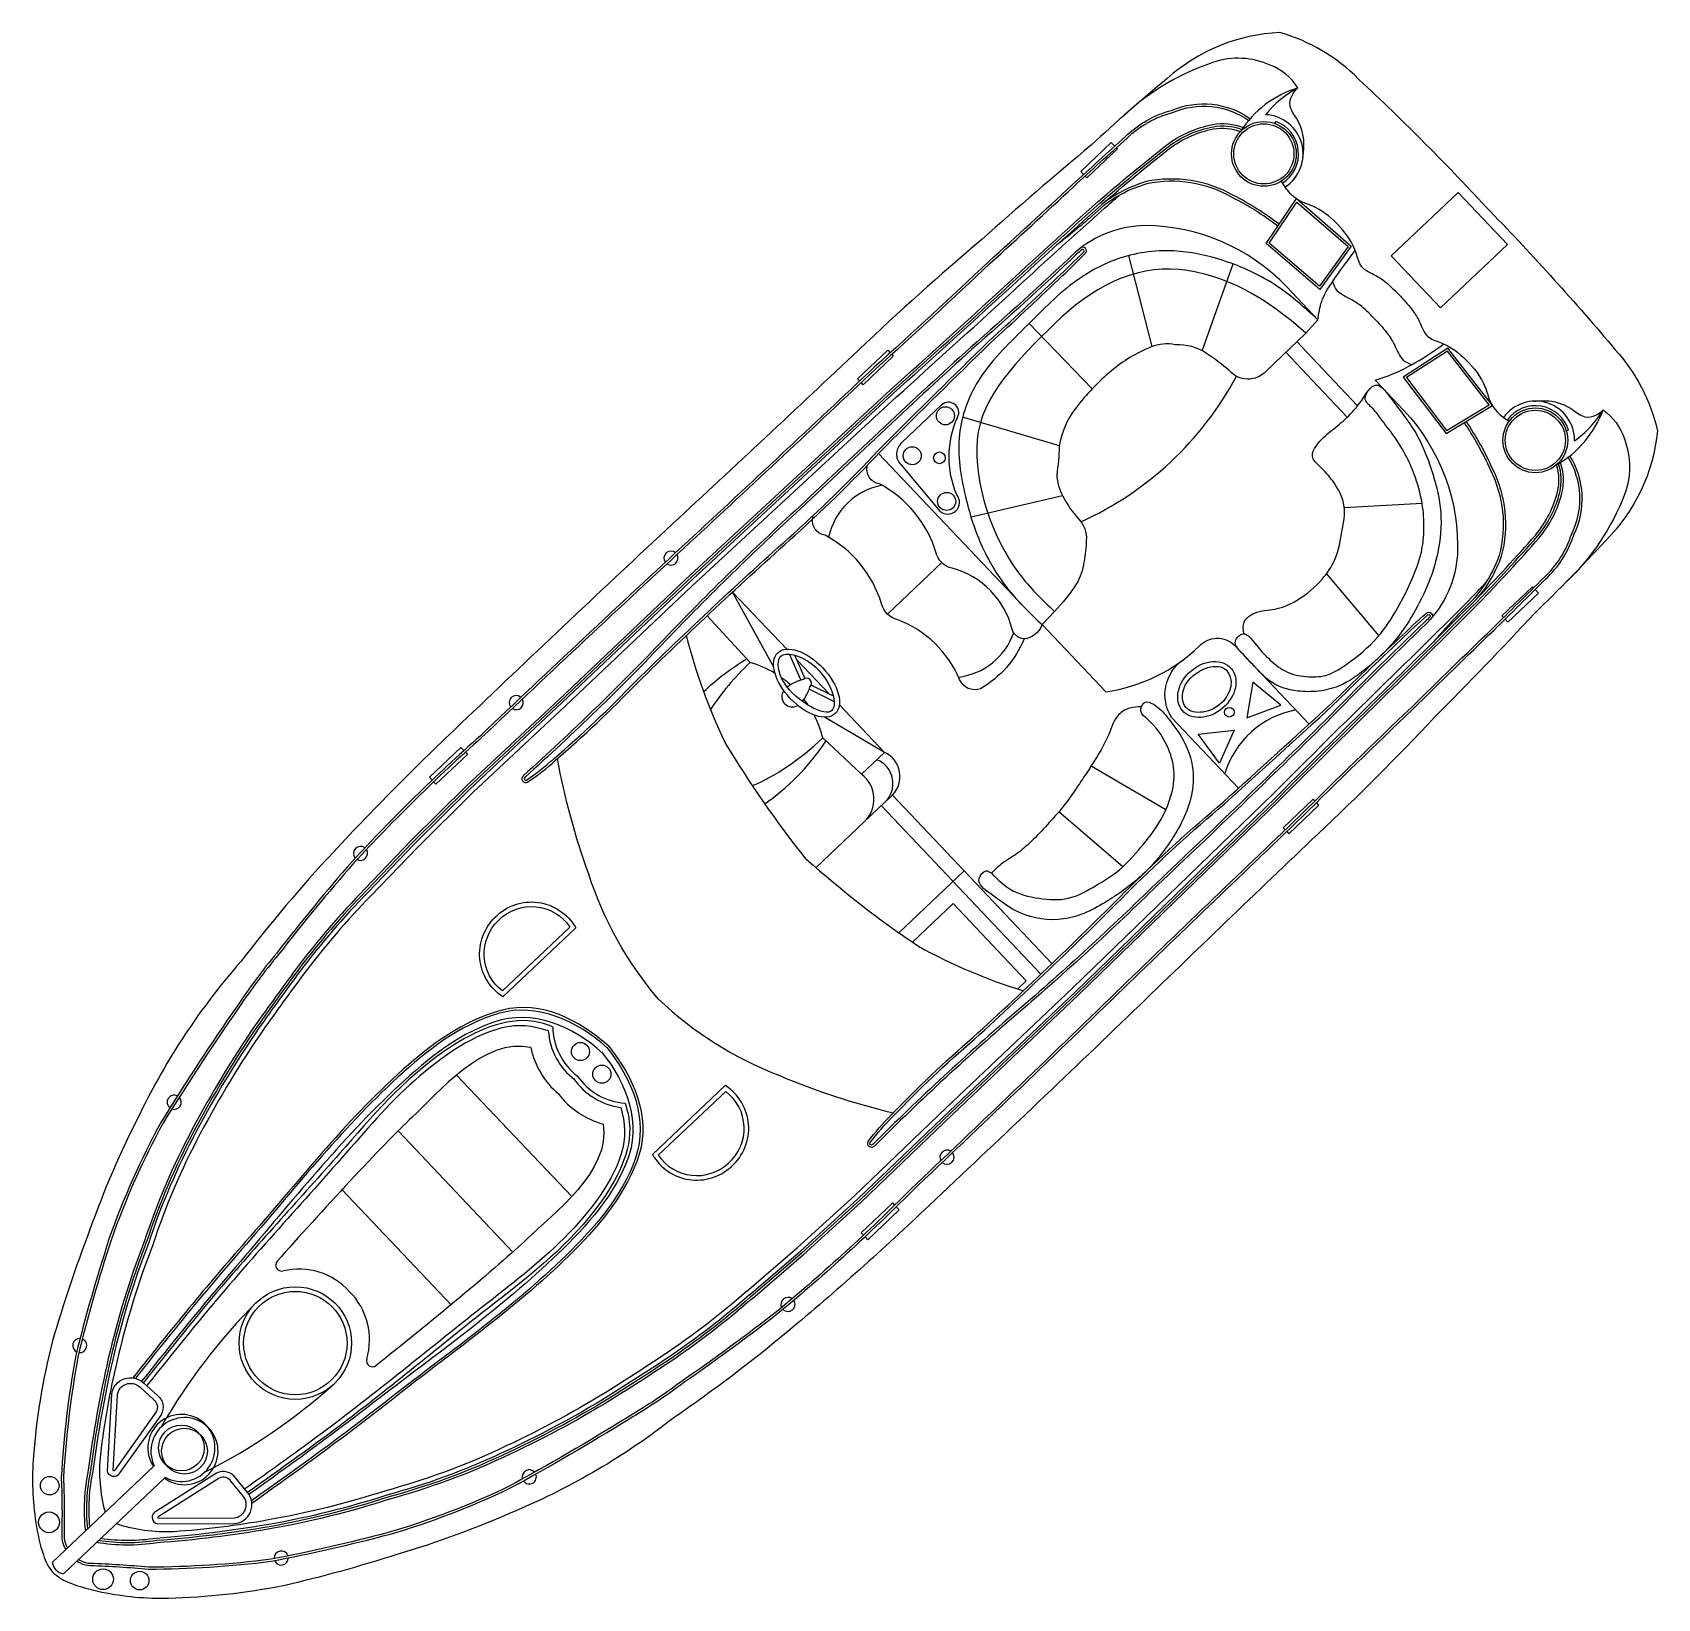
# Model space of a CAD drawing. Header units: metres. Extents: x 267138 to 268884, y 2134208 to 2137159.
# Drawn here: x 268256.45 to 268291.68, y 2136522.88 to 2136556.84 of the extents above; entities that cross this region are included whole.
import ezdxf

# ---------------------------------------------------------------- set-up
doc = ezdxf.new("R2010")
doc.units = ezdxf.units.M

msp = doc.modelspace()

# ---------------------------------------------------------------- linework, layer by layer
at = {"color": 32, "true_color": 0xcd6928}
for p, q in [((268283.386, 2136554.866), (268283.403, 2136554.912)), ((268280.722, 2136550.029), (268280.214, 2136552.002)), ((268281.806, 2136549.936), (268282.474, 2136551.821)), ((268279.419, 2136549.111), (268278.054, 2136550.532)), ((268283.858, 2136550.136), (268284.43, 2136549.533)), ((268283.617, 2136549.905), (268284.187, 2136549.303)), ((268285.176, 2136548.745), (268284.43, 2136549.533)), ((268284.951, 2136548.497), (268284.187, 2136549.303)), ((268278.711, 2136547.879), (268276.612, 2136548.495)), ((268289.699, 2136548.203), (268289.746, 2136548.218)), ((268277.965, 2136544.355), (268274.789, 2136547.707)), ((268278.78, 2136546.789), (268276.794, 2136546.329)), ((268286.574, 2136546.626), (268284.886, 2136546.531)), ((268276.158, 2136545.344), (268274.98, 2136544.228)), ((268285.637, 2136543.763), (268284.503, 2136545.106)), ((268272.799, 2136543.466), (268271.624, 2136544.706)), ((268272.515, 2136543.077), (268271.624, 2136544.706)), ((268273.109, 2136542.787), (268272.859, 2136543.359)), ((268273.199, 2136542.826), (268272.976, 2136543.337)), ((268273.717, 2136542.498), (268273.023, 2136543.23)), ((268273.279, 2136542.607), (268273.824, 2136542.334)), ((268273.323, 2136542.695), (268273.803, 2136542.454)), ((268274.92, 2136541.227), (268273.941, 2136542.261)), ((268274.92, 2136541.227), (268273.62, 2136541.991)), ((268274.421, 2136540.754), (268274.92, 2136541.227)), ((268281.018, 2136539.982), (268279.395, 2136540.93)), ((268280.086, 2136538.747), (268278.7, 2136539.94)), ((268276.643, 2136538.659), (268278.549, 2136536.647)), ((268276.402, 2136538.431), (268278.309, 2136536.418)), ((268266.888, 2136532.911), (268265.64, 2136534.228)), ((268265.614, 2136531.704), (268264.37, 2136533.017)), ((268266.888, 2136532.911), (268268.136, 2136531.595)), ((268264.34, 2136530.497), (268263.148, 2136531.755)), ((268265.614, 2136531.704), (268266.858, 2136530.391)), ((268264.34, 2136530.497), (268265.532, 2136529.239))]:
    msp.add_line(p, q, dxfattribs=at)
for points in [[(268288.05, 2136552.963, 0.01736), (268285.198, 2136555.832, 0.12634), (268283.491, 2136556.841, 0.172899), (268281.049, 2136555.845, 0.013884), (268279.4, 2136554.397, 0.008973), (268277.027, 2136552.35, 0.01509), (268274.36, 2136549.957, -0.002245), (268270.324, 2136546.184, 0.003342), (268265.864, 2136541.975, 0.016984), (268262.969, 2136539.063, 0.024546), (268260.968, 2136536.696, 0.067942), (268258.772, 2136533.384, 0.033948), (268257.684, 2136530.859, 0.022001), (268256.874, 2136528.439, 0.042872), (268256.466, 2136525.968, 0.059514), (268256.52, 2136524.52, 0.046364), (268256.681, 2136523.821, 0.104882), (268256.889, 2136523.437, 0.104882)], [(268283.879, 2136555.639, 0.164393), (268283.279, 2136556.133, 0.188684), (268282.054, 2136556.196, 0.10758), (268280.117, 2136555.05)], [(268277.178, 2136551.872, 0.002942), (268278.985, 2136553.535, -0.002013), (268280.144, 2136554.587, -0.130442), (268281.143, 2136555.151, -0.261246), (268282.848, 2136554.971, -0.209197)], [(268277.211, 2136551.835, 0.002941), (268279.019, 2136553.499, -0.002014), (268280.177, 2136554.551, -0.130992), (268281.159, 2136555.104, -0.261832), (268282.82, 2136554.93, -0.261832)], [(268263.646, 2136538.261), (268264.656, 2136539.313), (268265.857, 2136540.499), (268267.864, 2136542.378), (268270.605, 2136544.974), (268275.048, 2136549.088, 0.002601), (268277.484, 2136551.297, -0.004411), (268279.553, 2136553.177, -0.013009), (268281.037, 2136554.403, -0.113396), (268282.033, 2136554.845, -0.146005), (268282.694, 2136554.778, -1.595219)], [(268263.681, 2136538.226), (268264.691, 2136539.279), (268265.891, 2136540.464), (268267.898, 2136542.342), (268270.639, 2136544.938), (268275.081, 2136549.052, 0.002601), (268277.517, 2136551.261, -0.004411), (268279.586, 2136553.14, -0.013003), (268281.067, 2136554.364, -0.113337), (268282.042, 2136554.796, -0.144821), (268282.665, 2136554.736, -0.138987)], [(268263.717, 2136538.192), (268264.726, 2136539.244), (268265.925, 2136540.428), (268267.932, 2136542.306), (268270.672, 2136544.902), (268275.114, 2136549.015, 0.002601), (268277.551, 2136551.224, -0.00441), (268279.619, 2136553.102, -0.012997), (268281.097, 2136554.325, -0.113276), (268282.052, 2136554.748, -0.142458), (268282.637, 2136554.693, -0.142458)], [(268283.472, 2136552.684, 0.043195), (268282.483, 2136553.307, 0.183415), (268280.593, 2136553.606, 0.094511), (268279.632, 2136553.114)], [(268263.788, 2136538.124), (268264.797, 2136539.175), (268265.994, 2136540.357), (268268, 2136542.234), (268270.74, 2136544.83), (268275.181, 2136548.942, 0.002601), (268277.617, 2136551.152, -0.00441), (268279.684, 2136553.028, -0.002867), (268280.004, 2136553.304, -0.002867)], [(268283.444, 2136552.643, 0.043334), (268282.459, 2136553.263, 0.18333), (268280.605, 2136553.559, 0.123985), (268279.413, 2136552.856, -0.015377), (268278.656, 2136552.236)], [(268288.05, 2136552.963, -0.01736), (268290.761, 2136549.961, -0.12634), (268291.677, 2136548.202, -0.172899), (268290.551, 2136545.817, -0.013884), (268289.016, 2136544.248, -0.008973), (268286.844, 2136541.989, -0.01509), (268284.311, 2136539.454, 0.002245), (268280.326, 2136535.627, -0.003342), (268275.883, 2136531.401, -0.016984), (268272.82, 2136528.667, -0.024546), (268270.348, 2136526.797, -0.067942), (268266.922, 2136524.781, -0.033948), (268264.343, 2136523.832, -0.022001), (268261.883, 2136523.153, -0.042872), (268259.393, 2136522.879, -0.059514), (268257.95, 2136523.01, -0.046364), (268257.261, 2136523.209, -0.104882), (268256.889, 2136523.437, -0.104882)], [(268284.314, 2136550.611), (268283.639, 2136551.324, 0.202722), (268280.573, 2136552.653, 0.178768), (268279.056, 2136552.074, -0.010028), (268276.781, 2136550.009, 0.005356), (268273.072, 2136546.552, 0.016605), (268270.139, 2136543.685, -0.018921), (268267.086, 2136540.722, 0.925873), (268267.181, 2136540.585, 0.041202), (268267.78, 2136541.053, 0.024461), (268269.553, 2136542.728, -0.012888), (268272.984, 2136545.94, 0.019359), (268274.944, 2136547.87, -0.002375), (268277.21, 2136550.105, 0.006386), (268278.691, 2136551.486, 0.013656), (268279.273, 2136552.052, 0.862706), (268279.18, 2136552.175, -0.648089)], [(268279.206, 2136552.133, 0.016488), (268279.089, 2136552.037, -0.010023), (268276.814, 2136549.972, 0.005356), (268273.106, 2136546.516, 0.016607), (268270.175, 2136543.651, -0.018921), (268267.119, 2136540.685, -0.01143), (268267.117, 2136540.684, 0.913283), (268267.155, 2136540.627, 0.041174), (268267.747, 2136541.09, 0.024478), (268269.518, 2136542.763, -0.012889), (268272.951, 2136545.977, 0.019362), (268274.908, 2136547.905, -0.002377), (268277.176, 2136550.141, 0.006391), (268278.657, 2136551.522, 0.013664), (268279.238, 2136552.086, -0.000701), (268279.238, 2136552.086, 0.819976), (268279.206, 2136552.133, 0.819976)], [(268277.178, 2136551.872, -0.006425), (268274.694, 2136549.58, -0.002217), (268270.666, 2136545.815, 0.003368), (268266.156, 2136541.59, 0.024633), (268263.377, 2136538.863, 0.015037), (268261.741, 2136536.874, 0.025439), (268260.881, 2136535.724, 0.013843), (268259.242, 2136533.225, 0.040266), (268258.102, 2136530.667, 0.016729), (268257.383, 2136528.15, 0.029739), (268257.068, 2136525.5, -0.01525), (268257.081, 2136524.246, 0.132389), (268257.126, 2136524.021, 0.028442), (268257.166, 2136523.939, 0.028442)], [(268277.212, 2136551.836, -0.006424), (268274.727, 2136549.544, -0.002217), (268270.7, 2136545.778, 0.003368), (268266.189, 2136541.554, 0.024633), (268263.414, 2136538.83, 0.015038), (268261.779, 2136536.843, 0.025461), (268260.922, 2136535.696, 0.013839), (268259.284, 2136533.2, 0.040238), (268258.149, 2136530.651, 0.016715), (268257.432, 2136528.139, 0.029693), (268257.117, 2136525.5, -0.015234), (268257.131, 2136524.243, 0.134036), (268257.171, 2136524.042, 0.024879), (268257.203, 2136523.974, 0.024879)], [(268284.314, 2136550.611), (268284.049, 2136550.318), (268283.189, 2136549.494, -0.448043), (268282.393, 2136549.509, 0.025561), (268281.902, 2136549.879, 0.15676), (268281.223, 2136550.07, 0.144288), (268280.698, 2136550.02, 0.079427), (268279.84, 2136549.506, 0.054179), (268279.064, 2136548.696, 0.127294), (268278.708, 2136547.861, -0.025195), (268278.652, 2136547.248, 0.112656), (268278.783, 2136546.785, 0.061652), (268279.125, 2136546.291, -0.222278), (268279.292, 2136545.826, -0.049109), (268279.24, 2136545.355, -0.09997), (268279.075, 2136544.874, -0.045992), (268278.605, 2136544.286), (268278.334, 2136543.998)], [(268285.559, 2136549.297), (268286.176, 2136548.646, -0.202722), (268287.338, 2136545.513, -0.178768), (268286.678, 2136544.03, 0.010028), (268284.493, 2136541.869, -0.005356), (268280.842, 2136538.352, -0.016605), (268277.821, 2136535.577, 0.018921), (268274.698, 2136532.688, -0.925873), (268274.566, 2136532.791, -0.041202), (268275.066, 2136533.363, -0.024461), (268276.834, 2136535.044, 0.012888), (268280.226, 2136538.297, -0.019359), (268282.259, 2136540.15, 0.002375), (268284.613, 2136542.292, -0.006386), (268286.072, 2136543.697, -0.013656), (268286.668, 2136544.248, -0.862706), (268286.786, 2136544.148, 0.648089)], [(268287.482, 2136548.381, -0.043334), (268288.049, 2136547.364, -0.18333), (268288.244, 2136545.497, -0.123985), (268287.478, 2136544.344, 0.015377), (268286.818, 2136543.621)], [(268287.525, 2136548.407, -0.043195), (268288.094, 2136547.385, -0.183415), (268288.291, 2136545.482, -0.094511), (268287.748, 2136544.549)], [(268290.498, 2136548.654, -0.164393), (268290.958, 2136548.028, -0.188684), (268290.955, 2136546.802, -0.10758), (268289.707, 2136544.929)], [(268286.375, 2136542.165, -0.002942), (268288.133, 2136543.881, 0.002013), (268289.246, 2136544.981, 0.130442), (268289.863, 2136545.948, 0.261246), (268289.775, 2136547.66, 0.209197)], [(268271.99, 2136529.461), (268273.095, 2136530.412), (268274.342, 2136531.546), (268276.325, 2136533.448), (268279.065, 2136536.045), (268283.411, 2136540.259, -0.002601), (268285.749, 2136542.572, 0.00441), (268287.735, 2136544.536, 0.012997), (268289.036, 2136545.946, 0.113276), (268289.509, 2136546.877, 0.142458), (268289.487, 2136547.465, 0.142458)], [(268272.022, 2136529.423), (268273.128, 2136530.375), (268274.376, 2136531.509), (268276.359, 2136533.412), (268279.099, 2136536.009), (268283.446, 2136540.223, -0.002601), (268285.783, 2136542.537, 0.004411), (268287.771, 2136544.502, 0.013003), (268289.073, 2136545.914, 0.113337), (268289.557, 2136546.865, 0.144821), (268289.53, 2136547.49, 0.138987)], [(268272.055, 2136529.386), (268273.16, 2136530.338), (268274.409, 2136531.473), (268276.393, 2136533.377), (268279.133, 2136535.973), (268283.481, 2136540.188, -0.002601), (268285.817, 2136542.502, 0.004411), (268287.806, 2136544.467, 0.013009), (268289.111, 2136545.882, 0.113396), (268289.605, 2136546.853, 0.146005), (268289.574, 2136547.517, 1.595219)], [(268278.334, 2136543.998, -0.291269), (268277.936, 2136543.689, -0.299867), (268277.686, 2136543.893, 0.273478), (268276.383, 2136545.221, -0.28657), (268276.032, 2136545.568, 0.198759), (268274.808, 2136547.052, -0.45148), (268274.547, 2136547.455, -1.463971)], [(268286.34, 2136542.2, -0.002941), (268288.099, 2136543.916, 0.002014), (268289.212, 2136545.016, 0.130992), (268289.817, 2136545.967, 0.261832), (268289.733, 2136547.634, 0.261832)], [(268277.946, 2136543.69, -0.164009), (268277.002, 2136542.609, -0.407559), (268276.544, 2136542.811, 0.20466), (268275.204, 2136544.105, -0.28657), (268274.854, 2136544.452, 0.198759), (268273.629, 2136545.936, -0.45148), (268273.369, 2136546.339, -1.463971)], [(268271.926, 2136529.535), (268273.029, 2136530.486), (268274.275, 2136531.618), (268276.257, 2136533.52), (268278.997, 2136536.116), (268283.342, 2136540.329, -0.002601), (268285.68, 2136542.643, 0.00441), (268287.665, 2136544.605, 0.002867), (268287.957, 2136544.91, 0.002867)], [(268286.745, 2136544.177, -0.016488), (268286.643, 2136544.065, 0.010023), (268284.458, 2136541.904, -0.005356), (268280.807, 2136538.387, -0.016607), (268277.789, 2136535.615, 0.018921), (268274.663, 2136532.723, 0.01143), (268274.661, 2136532.722, -0.913283), (268274.607, 2136532.763, -0.041174), (268275.101, 2136533.329, -0.024478), (268276.866, 2136535.007, 0.012889), (268280.261, 2136538.262, -0.019362), (268282.291, 2136540.113, 0.002377), (268284.647, 2136542.256, -0.006391), (268286.106, 2136543.661, -0.013664), (268286.7, 2136544.211, 0.000701), (268286.7, 2136544.211, -0.819976), (268286.745, 2136544.177, -0.819976)], [(268278.334, 2136543.998), (268279.714, 2136542.543, 0.158322), (268281.748, 2136543.536, -0.417676), (268282.497, 2136543.56), (268284.123, 2136541.843)], [(268273.222, 2136538.913, -0.033687), (268271.465, 2136541.443, -0.051879), (268270.624, 2136543.767, -1.92312)], [(268282.594, 2136540.452), (268281.147, 2136541.979, -0.406088), (268281.397, 2136543.237)], [(268286.375, 2136542.165, 0.006425), (268283.953, 2136539.808, 0.002217), (268279.976, 2136535.989, -0.003368), (268275.515, 2136531.713, -0.024633), (268272.642, 2136529.085, -0.015037), (268270.568, 2136527.558, -0.025439), (268269.373, 2136526.762, -0.013843), (268266.789, 2136525.259, -0.040266), (268264.174, 2136524.259, -0.016729), (268261.621, 2136523.677, -0.029739), (268258.959, 2136523.505, 0.01525), (268257.706, 2136523.586, -0.132389), (268257.485, 2136523.642, -0.028442), (268257.404, 2136523.687, -0.028442)], [(268286.341, 2136542.201, 0.006424), (268283.918, 2136539.844, 0.002217), (268279.941, 2136536.025, -0.003368), (268275.48, 2136531.748, -0.024633), (268272.611, 2136529.124, -0.015038), (268270.539, 2136527.599, -0.025461), (268269.347, 2136526.804, -0.013839), (268266.766, 2136525.303, -0.040238), (268264.16, 2136524.307, -0.016715), (268261.613, 2136523.726, -0.029693), (268258.961, 2136523.554, 0.015234), (268257.707, 2136523.635, -0.134036), (268257.508, 2136523.686, -0.024879), (268257.441, 2136523.722, -0.024879)], [(268273.441, 2136538.737), (268274.478, 2136539.719, 0.462925), (268274.421, 2136540.754), (268273.578, 2136541.542)], [(268270.015, 2136535.874, -0.096403), (268268.505, 2136538.583, -0.040538), (268267.826, 2136541.093, -1.92312)], [(268274.478, 2136539.719), (268274.927, 2136540.145, 0.545737), (268274.753, 2136541.068, 0.282905)], [(268274.927, 2136540.145), (268275.089, 2136540.298, 0.516839), (268274.92, 2136541.227, 0.282905)], [(268273.222, 2136538.913, 0.033687), (268275.653, 2136537.022, 0.051879), (268277.929, 2136536.058, 1.92312)], [(268263.646, 2136538.261, 0.031596), (268262.163, 2136536.535, 0.004928), (268261.275, 2136535.308, 0.02844), (268259.91, 2136533.052, 0.042875), (268258.866, 2136530.612, 0.035347), (268258.089, 2136528.079, 0.024093), (268257.655, 2136525.657, 0.079837), (268257.591, 2136524.341)], [(268263.681, 2136538.226, 0.031592), (268262.202, 2136536.506, 0.004926), (268261.316, 2136535.28, 0.028436), (268259.953, 2136533.028, 0.042895), (268258.912, 2136530.595, 0.035363), (268258.137, 2136528.068, 0.024111), (268257.704, 2136525.649, 0.077658), (268257.636, 2136524.384, 0.077658)], [(268263.716, 2136538.192, 0.031588), (268262.242, 2136536.476, 0.004924), (268261.356, 2136535.252, 0.028433), (268259.997, 2136533.005, 0.042917), (268258.959, 2136530.579, 0.035379), (268258.185, 2136528.057, 0.02413), (268257.753, 2136525.64, 0.075408), (268257.682, 2136524.427, 0.075408)], [(268263.787, 2136538.123, 0.031581), (268262.321, 2136536.417, 0.00492), (268261.437, 2136535.195, 0.028426), (268260.084, 2136532.959, 0.042959), (268259.052, 2136530.545, 0.035411), (268258.281, 2136528.035, 0.028829), (268257.917, 2136526.007, 0.092336), (268258.018, 2136524.746, 0.080328)], [(268268.223, 2136537.422), (268266.645, 2136535.927, -0.483063), (268266.477, 2136537.652, -0.50024), (268268.223, 2136537.422, -0.418424)], [(268270.015, 2136535.874, 0.096403), (268272.638, 2136534.22, 0.040538), (268275.108, 2136533.408, 1.92312)], [(268271.464, 2136534.001), (268269.886, 2136532.507, 0.483063), (268271.599, 2136532.246, 0.50024), (268271.464, 2136534.001, 0.418424)], [(268272.055, 2136529.386, -0.031596), (268270.252, 2136527.998, -0.004928), (268268.979, 2136527.178, -0.02844), (268266.652, 2136525.936, -0.042875), (268264.16, 2136525.025, -0.035347), (268261.589, 2136524.385, -0.024093), (268259.147, 2136524.083, -0.079837), (268257.829, 2136524.09)], [(268272.022, 2136529.423, -0.031592), (268270.225, 2136528.039, -0.004926), (268268.953, 2136527.22, -0.028436), (268266.631, 2136525.981, -0.042895), (268264.146, 2136525.072, -0.035363), (268261.58, 2136524.434, -0.024111), (268259.141, 2136524.132, -0.077658), (268257.874, 2136524.133, -0.077658)], [(268271.99, 2136529.46, -0.031588), (268270.197, 2136528.08, -0.004924), (268268.927, 2136527.262, -0.028433), (268266.61, 2136526.025, -0.042917), (268264.131, 2136525.119, -0.035379), (268261.572, 2136524.483, -0.02413), (268259.135, 2136524.181, -0.075408), (268257.92, 2136524.176, -0.075408)], [(268271.925, 2136529.534, -0.031581), (268270.143, 2136528.163, -0.00492), (268268.875, 2136527.346, -0.028426), (268266.569, 2136526.115, -0.042959), (268264.103, 2136525.214, -0.035411), (268261.555, 2136524.58, -0.028829), (268259.51, 2136524.325, -0.092336), (268258.256, 2136524.495, -0.080328)], [(268258.853, 2136527.554), (268259.147, 2136527.286, -0.382221), (268259.232, 2136526.861), (268258.341, 2136525.609, -0.786544), (268258.068, 2136525.647), (268258.164, 2136527.305, -0.616464), (268258.853, 2136527.554, -3.844907)], [(268261.106, 2136525.177), (268260.854, 2136525.484, 0.382221), (268260.434, 2136525.593), (268259.136, 2136524.771, 0.786544), (268259.159, 2136524.496), (268260.82, 2136524.502, 0.616464), (268261.106, 2136525.177, 3.844907)]]:
    msp.add_lwpolyline(points, format="xyb", dxfattribs=at)
for points in [[(268279.235, 2136553.763), (268279.173, 2136553.827), (268279.834, 2136554.453), (268279.909, 2136554.375)], [(268279.943, 2136554.339), (268279.966, 2136554.315), (268279.305, 2136553.688), (268279.269, 2136553.727)], [(268274.379, 2136549.283), (268274.335, 2136549.329), (268274.988, 2136549.948), (268275.041, 2136549.893)], [(268275.075, 2136549.857), (268275.109, 2136549.82), (268274.456, 2136549.201), (268274.413, 2136549.247)], [(268288.988, 2136544.793), (268288.964, 2136544.818), (268288.304, 2136544.191), (268288.34, 2136544.153)], [(268288.374, 2136544.117), (268288.435, 2136544.053), (268289.096, 2136544.679), (268289.022, 2136544.757)], [(268272.006, 2136543.178), (268271.071, 2136544.19)], [(268265.109, 2136540.626), (268265.051, 2136540.688), (268265.734, 2136541.335), (268265.798, 2136541.268)], [(268265.832, 2136541.232), (268265.876, 2136541.185), (268265.193, 2136540.538), (268265.143, 2136540.59)], [(268275.089, 2136540.298), (268276.643, 2136538.659), (268275.227, 2136537.317)], [(268274.849, 2136540.07), (268276.402, 2136538.431)], [(268284.25, 2136540.174), (268284.215, 2136540.21), (268283.562, 2136539.591), (268283.605, 2136539.545)], [(268283.639, 2136539.509), (268283.683, 2136539.463), (268284.336, 2136540.082), (268284.284, 2136540.138)], [(268277.806, 2136536.096), (268277.992, 2136536.273), (268276.405, 2136537.948), (268275.522, 2136537.111)], [(268275.14, 2136531.409), (268275.095, 2136531.456), (268274.412, 2136530.808), (268274.461, 2136530.756)], [(268274.495, 2136530.72), (268274.554, 2136530.658), (268275.237, 2136531.306), (268275.174, 2136531.373)], [(268256.876, 2136523.663), (268259.084, 2136525.756)], [(268259.067, 2136525.739), (268256.876, 2136523.663)], [(268257.114, 2136523.412), (268259.322, 2136525.504)], [(268259.305, 2136525.488), (268257.114, 2136523.412)]]:
    msp.add_lwpolyline(points, dxfattribs=at)
for points in [[(268288.422, 2136552.244), (268286.973, 2136550.872), (268285.904, 2136552), (268287.352, 2136553.373)], [(268285.038, 2136552.207), (268284.358, 2136551.269), (268283.19, 2136552.266), (268283.848, 2136553.238)], [(268284.971, 2136552.199), (268284.349, 2136551.341), (268283.255, 2136552.275), (268283.857, 2136553.164)], [(268287.133, 2136549.996), (268286.16, 2136549.367), (268287.093, 2136548.147), (268288.099, 2136548.752)], [(268287.122, 2136549.929), (268286.232, 2136549.355), (268287.105, 2136548.212), (268288.025, 2136548.765)], [(268282.774, 2136541.974), (268283.508, 2136542.251), (268282.901, 2136542.748)], [(268282.497, 2136541.711), (268282.18, 2136540.993), (268281.717, 2136541.626)]]:
    msp.add_lwpolyline(points, close=True, dxfattribs=at)
for points in [[(268276.119, 2136546.458, 0.917705), (268276.486, 2136546.814, -0.209704), (268276.502, 2136548.494, 0.850912), (268276.156, 2136548.763), (268275.296, 2136547.948, 0.435659), (268275.27, 2136547.468)], [(268268.097, 2136537.439), (268266.636, 2136536.054, -0.460147), (268266.546, 2136537.582, -0.47706)], [(268271.474, 2136533.875), (268270.013, 2136532.49, 0.460147), (268271.533, 2136532.319, 0.47706)], [(268258.769, 2136527.464), (268259.068, 2136527.19, -0.383069), (268259.128, 2136526.928), (268258.228, 2136525.662, -0.853636), (268258.193, 2136525.654), (268258.287, 2136527.294, -0.613527)], [(268261.011, 2136525.097), (268260.754, 2136525.411, 0.383069), (268260.495, 2136525.485), (268259.183, 2136524.654, 0.853636), (268259.173, 2136524.62), (268260.815, 2136524.626, 0.613527)]]:
    msp.add_lwpolyline(points, format="xyb", close=True, dxfattribs=at)
for centre, radius in [((268283.143, 2136554.208), 0.702), ((268283.143, 2136554.208), 0.652), ((268276.239, 2136548.527), 0.196), ((268289.029, 2136547.996), 0.702), ((268289.029, 2136547.996), 0.652), ((268275.518, 2136547.661), 0.196), ((268276.108, 2136547.616), 0.127), ((268276.265, 2136546.671), 0.196), ((268282.392, 2136542.099), 0.105), ((268268.325, 2136534.739), 0.197), ((268268.79, 2136534.248), 0.197), ((268262.144, 2136528.416), 1.22), ((268262.144, 2136528.416), 1.22), ((268262.144, 2136528.416), 1.121), ((268262.144, 2136528.416), 1.121), ((268259.674, 2136526.142), 0.496), ((268259.74, 2136526.072), 0.496), ((268256.818, 2136525.324), 0.202), ((268256.804, 2136524.529), 0.225), ((268257.975, 2136523.294), 0.225), ((268258.769, 2136523.265), 0.202)]:
    msp.add_circle(centre, radius, dxfattribs=at)
for centre, radius, start, end in [((268284.545, 2136553.476), 2.264, 107.125, 147.4606), ((268284.945, 2136553.642), 2.264, 118.0983, 141.3309), ((268283.143, 2136554.208), 0.85, 302.7821, 87.6837), ((268283.143, 2136554.208), 0.751, 302.7821, 69.7319), ((268276.214, 2136552.777), 7.186, 294.3558, 331.8284), ((268289.029, 2136547.996), 0.85, 359.2288, 144.1304), ((268289.029, 2136547.996), 0.751, 17.1806, 144.1304), ((268288.374, 2136549.436), 2.264, 299.4519, 339.7875), ((268288.561, 2136549.826), 2.264, 305.5816, 328.8142), ((268275.12, 2136545.598), 1.444, 100.0807, 168.2282), ((268270.289, 2136545.442), 0.153, 49.5516, 216.0541), ((268270.289, 2136545.442), 0.153, 234.6783, 30.9274), ((268276.355, 2136544.295), 1.444, 276.6563, 340.8604), ((268271.363, 2136540.987), 2.283, 58.8905, 73.6463), ((268271.363, 2136540.987), 2.283, 48.3587, 54.6981), ((268273.318, 2136542.025), 0.799, 101.8609, 129.501), ((268273.227, 2136542.729), 0.107, 313.4563, 133.4563), ((268266.932, 2136542.307), 0.153, 48.327, 218.4262), ((268266.932, 2136542.307), 0.153, 237.0863, 29.6669), ((268272.917, 2136542.435), 0.223, 144.2586, 302.6041), ((268273.318, 2136542.025), 0.799, 137.0715, 137.3408), ((268272.529, 2136542.857), 0.799, 319.0588, 345.0516), ((268271.363, 2136540.987), 2.283, 33.4054, 37.6453), ((268272.529, 2136542.857), 0.799, 309.5717, 309.841), ((268271.363, 2136540.987), 2.283, 14.0812, 27.4322), ((268284.214, 2136540.175), 2.01, 100.9248, 162.8123), ((268263.557, 2136539.037), 0.153, 51.7301, 222.1367), ((268263.557, 2136539.037), 0.153, 240.7956, 33.0712), ((268269.104, 2136535.3), 1.48, 184.418, 232.1678), ((268269.104, 2136535.3), 1.381, 180.9607, 232.1678), ((268269.065, 2136535.23), 1.863, 192.5804, 229.1827), ((268269.392, 2136534.996), 1.48, 214.7447, 262.4945), ((268269.392, 2136534.996), 1.381, 214.7447, 265.9518), ((268259.518, 2136533.638), 0.153, 63.7447, 231.8404), ((268259.518, 2136533.638), 0.153, 250.4755, 45.1097), ((268269.32, 2136534.96), 1.863, 217.7298, 254.3321), ((268276.272, 2136532.449), 0.153, 57.2456, 209.8262), ((268276.272, 2136532.449), 0.153, 228.4864, 38.5855), ((268261.849, 2136530.107), 0.13, 137.7939, 284.2616), ((268262.224, 2136528.553), 1.468, 41.7159, 103.517), ((268262.285, 2136528.489), 1.468, 343.3955, 45.1966), ((268272.825, 2136529.255), 0.153, 53.8413, 206.1169), ((268272.825, 2136529.255), 0.153, 224.7758, 35.1824), ((268270.48, 2136520.145), 12.964, 135.0581, 150.1289), ((268257.471, 2136528.363), 0.153, 88.0838, 243.2258), ((268257.471, 2136528.363), 0.153, 261.8636, 69.446), ((268263.816, 2136528.031), 0.13, 162.6509, 309.1186), ((268254.333, 2136537.186), 12.964, 296.7836, 311.8544), ((268259.674, 2136526.142), 0.728, 241.1227, 213.5723), ((268259.74, 2136526.072), 0.728, 233.3402, 205.7898), ((268267.217, 2136525.513), 0.153, 41.8028, 196.437), ((268267.217, 2136525.513), 0.153, 215.0721, 23.1678), ((268261.838, 2136523.754), 0.153, 17.4665, 185.0489), ((268261.838, 2136523.754), 0.153, 203.6867, 358.8287), ((268257.167, 2136523.701), 0.294, 187.3636, 259.5489), ((268257.167, 2136523.701), 0.294, 187.3636, 259.5489)]:
    msp.add_arc(centre, radius, start, end, dxfattribs=at)
for centre, major_axis, ratio in [((268273.227, 2136542.729), (-0.624, 0.659), 0.533092), ((268281.906, 2136542.591), (-0.528, -0.457), 0.758117)]:
    msp.add_ellipse(centre, major_axis=major_axis, ratio=ratio, dxfattribs=at)
for start_param, end_param in [(4.712389, 5.232342), (0.830012, 1.576846)]:
    msp.add_ellipse((268272.786, 2136542.354), major_axis=(-1.936, -1.834), ratio=0.425319, start_param=start_param, end_param=end_param, dxfattribs=at)
for points in [[(268283.99, 2136554.136), (268284.011, 2136554.453), (268283.849, 2136554.98), (268283.712, 2136555.251), (268283.76, 2136555.488), (268283.879, 2136555.639)], [(268286.104, 2136551.119), (268285.803, 2136551.405), (268285.572, 2136551.562), (268285.265, 2136551.762), (268285.144, 2136552.056), (268284.797, 2136552.62), (268284.246, 2136553.052), (268283.897, 2136553.206), (268283.716, 2136553.348), (268283.524, 2136553.619)], [(268284.314, 2136550.611), (268283.443, 2136551.328), (268282.257, 2136551.896), (268281.189, 2136552.103), (268279.944, 2136551.919), (268279.01, 2136551.407), (268277.948, 2136550.425), (268276.945, 2136549.276), (268276.543, 2136548.123), (268276.672, 2136546.778), (268277.038, 2136545.682), (268277.7, 2136544.642), (268278.334, 2136543.998)], [(268284.314, 2136550.611), (268284.396, 2136551.008), (268284.623, 2136551.421), (268285.122, 2136552.113)], [(268286.104, 2136551.119), (268286.374, 2136550.803), (268286.517, 2136550.564), (268286.701, 2136550.247), (268286.988, 2136550.11), (268287.532, 2136549.733), (268287.935, 2136549.16), (268288.069, 2136548.802), (268288.201, 2136548.614), (268288.461, 2136548.408)], [(268285.559, 2136549.297), (268285.901, 2136549.42), (268286.326, 2136549.623), (268287.044, 2136550.085)], [(268282.707, 2136543.8), (268282.714, 2136544.055), (268282.993, 2136544.266), (268283.431, 2136544.345), (268283.873, 2136544.534), (268284.404, 2136544.983), (268284.679, 2136545.404), (268284.843, 2136546.054), (268284.884, 2136546.554), (268284.635, 2136547.115), (268284.362, 2136547.423), (268284.195, 2136547.654), (268284.274, 2136547.871), (268284.611, 2136548.207), (268285.256, 2136548.854), (268285.565, 2136549.193), (268285.94, 2136548.849), (268286.49, 2136548.058), (268286.771, 2136547.368), (268286.967, 2136546.544), (268286.931, 2136545.661), (268286.713, 2136544.904), (268286.385, 2136544.24), (268285.968, 2136543.632), (268285.417, 2136543.092), (268284.759, 2136542.663), (268284.328, 2136542.557), (268283.879, 2136542.558), (268283.266, 2136542.778), (268282.983, 2136543.046), (268282.653, 2136543.396), (268282.525, 2136543.643), (268282.707, 2136543.8), (268282.892, 2136543.658), (268283.24, 2136543.268), (268283.601, 2136542.993), (268284.061, 2136542.872), (268284.483, 2136542.898), (268284.923, 2136543.129), (268285.607, 2136543.728), (268286.043, 2136544.358), (268286.36, 2136544.995), (268286.558, 2136545.572), (268286.61, 2136546.007), (268286.585, 2136546.554), (268286.429, 2136547.186), (268286.241, 2136547.627), (268285.954, 2136548.099), (268285.682, 2136548.461), (268285.479, 2136548.709), (268285.336, 2136548.905), (268285.387, 2136549.046)], [(268289.002, 2136548.846), (268289.32, 2136548.85), (268289.838, 2136548.659), (268290.101, 2136548.508), (268290.341, 2136548.543), (268290.498, 2136548.654)], [(268277.467, 2136538.389), (268277.325, 2136538.518), (268277.122, 2136538.656), (268276.967, 2136538.49), (268277.202, 2136538.172), (268277.861, 2136537.746), (268278.801, 2136537.614), (268279.755, 2136538.007), (268280.513, 2136538.576), (268281.222, 2136539.461), (268281.603, 2136540.493), (268281.524, 2136541.201), (268281.045, 2136541.993), (268280.75, 2136542.271), (268280.562, 2136542.317), (268280.478, 2136542.124), (268280.61, 2136541.955), (268281.045, 2136541.369), (268281.194, 2136540.84), (268281.121, 2136540.26), (268280.893, 2136539.741), (268280.476, 2136539.17), (268280.011, 2136538.681), (268279.493, 2136538.334), (268278.903, 2136538.063), (268278.263, 2136538.063), (268277.645, 2136538.26), (268277.467, 2136538.389)], [(268280.487, 2136542.218), (268280.235, 2136542.188), (268280.001, 2136542.05), (268279.78, 2136541.617), (268279.605, 2136541.268), (268279.274, 2136540.744), (268278.734, 2136539.981), (268278.407, 2136539.615), (268278.052, 2136539.25), (268277.742, 2136538.999), (268277.442, 2136538.798), (268277.235, 2136538.607)]]:
    msp.add_spline(points, degree=3, dxfattribs=at)
for points, knots in [([(268284.049, 2136550.318), (268283.21, 2136551.076), (268282.299, 2136551.607), (268280.311, 2136551.791), (268279.395, 2136551.3), (268277.827, 2136549.759), (268277, 2136548.959), (268276.857, 2136547.052), (268277.228, 2136545.914), (268278.06, 2136544.806), (268278.32, 2136544.555), (268278.605, 2136544.286)], [0, 0, 0, 0, 0.0684102, 0.0684102, 0.1368204, 0.1368204, 0.2052306, 0.2052306, 0.2736407, 0.2736407, 0.2974604, 0.2974604, 0.2974604, 0.2974604]), ([(268285.566, 2136550.61), (268285.469, 2136550.709), (268285.306, 2136550.876), (268285.019, 2136551.075), (268284.726, 2136551.189), (268284.66, 2136551.374), (268284.638, 2136551.444)], [0, 0, 0, 0, 0.00840925, 0.01405459, 0.02148076, 0.02583256, 0.02583256, 0.02583256, 0.02583256]), ([(268285.566, 2136550.61), (268285.661, 2136550.507), (268285.818, 2136550.336), (268286.002, 2136550.038), (268286.1, 2136549.74), (268286.281, 2136549.664), (268286.35, 2136549.638)], [0, 0, 0, 0, 0.00840925, 0.01405459, 0.02148076, 0.02583256, 0.02583256, 0.02583256, 0.02583256]), ([(268272.671, 2136543.316), (268272.597, 2136543.245), (268272.582, 2136543.058), (268272.908, 2136542.382), (268273.561, 2136542.017), (268273.933, 2136542.213), (268273.78, 2136542.789), (268273.07, 2136543.366), (268272.767, 2136543.407), (268272.671, 2136543.316)], [0, 0, 0, 0, 1.031451, 1.031451, 2.992455, 2.992455, 4.95346, 4.95346, 6.283185, 6.283185, 6.283185, 6.283185]), ([(268281.453, 2136542.199), (268281.604, 2136542.023), (268282.026, 2136542.072), (268282.503, 2136542.61), (268282.475, 2136542.966), (268282.016, 2136543.168), (268281.578, 2136542.972), (268281.344, 2136542.488), (268281.361, 2136542.305), (268281.453, 2136542.199)], [0, 0, 0, 0, 1.743273, 1.743273, 3.486547, 3.486547, 5.22982, 5.22982, 6.283185, 6.283185, 6.283185, 6.283185]), ([(268268.939, 2136534.854), (268268.306, 2136535.419), (268267.475, 2136535.855), (268265.791, 2136535.422), (268265.071, 2136534.88), (268263.182, 2136533.189), (268262.187, 2136531.885), (268260.232, 2136529.673), (268259.437, 2136528.691), (268258.621, 2136527.663)], [0, 0, 0, 0, 0.0462196, 0.0462196, 0.0924392, 0.0924392, 0.1947325, 0.1947325, 0.2709084, 0.2709084, 0.2709084, 0.2709084]), ([(268268.906, 2136534.818), (268268.255, 2136535.399), (268267.398, 2136535.811), (268265.693, 2136535.315), (268264.974, 2136534.74), (268263.099, 2136533.018), (268262.094, 2136531.715), (268260.196, 2136529.549), (268259.447, 2136528.624), (268258.676, 2136527.653)], [0, 0, 0, 0, 0.0480884, 0.0480884, 0.0961768, 0.0961768, 0.1985377, 0.1985377, 0.2704106, 0.2704106, 0.2704106, 0.2704106]), ([(268268.807, 2136534.707), (268268.142, 2136535.3), (268267.296, 2136535.665), (268265.6, 2136535.09), (268264.888, 2136534.476), (268263.013, 2136532.694), (268261.971, 2136531.368), (268260.149, 2136529.256), (268259.475, 2136528.422), (268258.811, 2136527.588)], [0, 0, 0, 0, 0.0508337, 0.0508337, 0.1016674, 0.1016674, 0.2060328, 0.2060328, 0.2709084, 0.2709084, 0.2709084, 0.2709084]), ([(268267.723, 2136535.277), (268267.547, 2136535.345), (268266.774, 2136535.546), (268264.869, 2136534.604), (268262.991, 2136532.352), (268260.766, 2136529.964), (268259.407, 2136528.256), (268258.85, 2136527.557)], [0.0234044, 0.0234044, 0.0234044, 0.0234044, 0.0350942, 0.0739111, 0.138251, 0.2165713, 0.2709084, 0.2709084, 0.2709084, 0.2709084]), ([(268267.629, 2136535.186), (268267.3, 2136535.3), (268266.968, 2136535.338), (268265.902, 2136535.069), (268265.194, 2136534.54), (268264.053, 2136533.489), (268263.563, 2136532.899), (268262.019, 2136531.151), (268260.952, 2136529.997), (268259.616, 2136528.36), (268259.272, 2136527.928), (268258.927, 2136527.495)], [0.0248254, 0.0248254, 0.0248254, 0.0248254, 0.0474598, 0.0474598, 0.0949196, 0.0949196, 0.1423794, 0.1423794, 0.237299, 0.237299, 0.2709084, 0.2709084, 0.2709084, 0.2709084]), ([(268267.247, 2136534.824), (268266.245, 2136535.06), (268265.23, 2136533.828), (268264.069, 2136532.751), (268262.66, 2136531.22), (268261.75, 2136530.191)], [0.0313661, 0.0313661, 0.0313661, 0.0313661, 0.1084744, 0.1084744, 0.1920729, 0.1920729, 0.1920729, 0.1920729]), ([(268268.784, 2136534.731), (268269.341, 2136534.035), (268269.66, 2136533.171), (268268.993, 2136531.508), (268268.342, 2136530.83), (268266.462, 2136529.053), (268265.082, 2136528.085), (268262.874, 2136526.379), (268262.006, 2136525.752), (268261.137, 2136525.133)], [0, 0, 0, 0, 0.0508337, 0.0508337, 0.1016674, 0.1016674, 0.2060328, 0.2060328, 0.2709084, 0.2709084, 0.2709084, 0.2709084]), ([(268268.9, 2136534.824), (268269.445, 2136534.142), (268269.811, 2136533.265), (268269.224, 2136531.588), (268268.611, 2136530.902), (268266.79, 2136529.122), (268265.435, 2136528.189), (268263.17, 2136526.411), (268262.206, 2136525.712), (268261.195, 2136524.995)], [0, 0, 0, 0, 0.0480884, 0.0480884, 0.0961768, 0.0961768, 0.1985377, 0.1985377, 0.2704106, 0.2704106, 0.2704106, 0.2704106]), ([(268268.939, 2136534.854), (268269.468, 2136534.193), (268269.859, 2136533.339), (268269.336, 2136531.681), (268268.756, 2136530.991), (268266.966, 2136529.196), (268265.61, 2136528.273), (268263.295, 2136526.44), (268262.272, 2136525.699), (268261.202, 2136524.94)], [0, 0, 0, 0, 0.0462196, 0.0462196, 0.0924392, 0.0924392, 0.1947325, 0.1947325, 0.2709084, 0.2709084, 0.2709084, 0.2709084]), ([(268269.295, 2136533.618), (268269.353, 2136533.438), (268269.512, 2136532.656), (268268.469, 2136530.804), (268266.119, 2136529.05), (268263.615, 2136526.957), (268261.837, 2136525.692), (268261.108, 2136525.174)], [0.0234044, 0.0234044, 0.0234044, 0.0234044, 0.0350942, 0.0739111, 0.138251, 0.2165713, 0.2709084, 0.2709084, 0.2709084, 0.2709084]), ([(268269.199, 2136533.529), (268269.295, 2136533.194), (268269.316, 2136532.861), (268268.989, 2136531.81), (268268.423, 2136531.132), (268267.312, 2136530.049), (268266.697, 2136529.592), (268264.868, 2136528.145), (268263.658, 2136527.141), (268261.952, 2136525.895), (268261.501, 2136525.575), (268261.051, 2136525.254)], [0.0248254, 0.0248254, 0.0248254, 0.0248254, 0.0474598, 0.0474598, 0.0949196, 0.0949196, 0.1423794, 0.1423794, 0.237299, 0.237299, 0.2709084, 0.2709084, 0.2709084, 0.2709084]), ([(268268.817, 2136533.167), (268268.999, 2136532.154), (268267.714, 2136531.206), (268266.576, 2136530.105), (268264.971, 2136528.781), (268263.895, 2136527.928)], [0.0313661, 0.0313661, 0.0313661, 0.0313661, 0.1084744, 0.1084744, 0.1920729, 0.1920729, 0.1920729, 0.1920729])]:
    msp.add_open_spline(points, degree=3, knots=knots, dxfattribs=at)
for points in [[(268270.998, 2136542.545), (268271.269, 2136542.807), (268271.585, 2136543.053), (268271.947, 2136543.264)], [(268272.325, 2136540.114), (268272.795, 2136540.444), (268273.266, 2136540.891), (268273.646, 2136541.471)]]:
    msp.add_open_spline(points, degree=3, dxfattribs=at)

doc.saveas('drawing.dxf')
